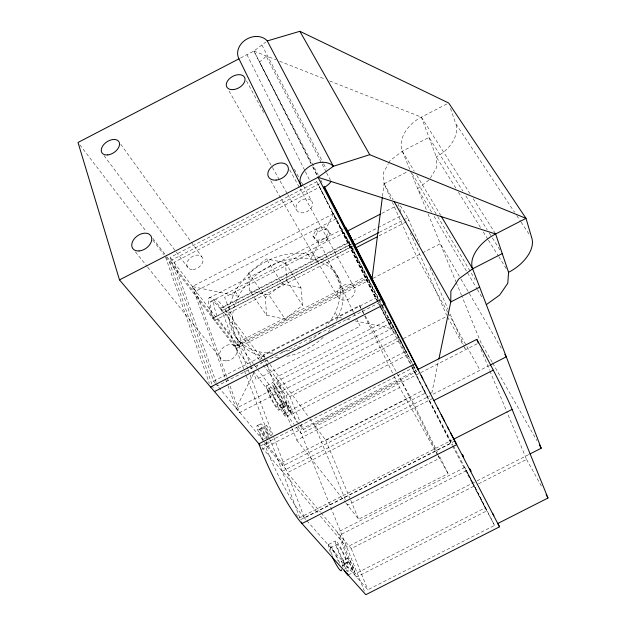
<?xml version="1.0" encoding="UTF-8"?>
<svg xmlns="http://www.w3.org/2000/svg" width="626" height="626" viewBox="0 0 626 626"><rect width="100%" height="100%" fill="white"/><g stroke="black" fill="none" stroke-linecap="round" stroke-linejoin="round"><path stroke-width="0.47" stroke-dasharray="3.13 2.35" d="M382.47 196.361L384.067 183.754L383.433 172.627L388.308 163.848M431.776 393.198L438.497 360.881M326.921 240.619L330.293 233.842L328.932 231.323L324.284 226.878L316.302 229.171L312.898 235.916L314.307 238.412L318.9 242.904L326.921 240.619L325.543 238.115L328.932 231.323M253.491 373.597L236.104 408.324L239.656 412.565L394.13 333.376L378.323 302.115M256.097 368.385L257.834 364.911M260.439 359.7L262.177 356.233L258.835 351.695M380.608 306.834L333.517 213.693L325.661 229.398L317.695 231.683L314.307 238.412M388.754 163.05L390.084 160.655L402.307 151.187L428.99 137.415L462.763 190.977M285.19 319.26L302.538 305.316L300.934 287.67L285.393 262.576L266.41 258.976L248.757 272.944L249.758 290.879L266.535 315.207L285.19 319.26L268.875 294.838L249.758 290.879M266.535 315.207L265.369 297.553L286.865 280.495L285.393 262.576M240.556 57.999L253.898 51.066L265.737 42.098M409.795 169.427L402.307 151.187A30.251 20.916 -33.6 0 1 421.384 117.132L448.693 103.016M215.234 383.19L213.583 381.218L170.217 257.372L316.74 181.696L368.628 280.534M319.432 183.747L169.137 261.355L213.192 387.893M390.851 198.911L384.067 183.754L407.628 171.594M333.517 213.693L192.276 286.528L225.227 378.104M235.196 291.591L238.529 296.294L192.276 286.528L195.774 291.121L336.17 218.748L377.885 301.247M208.951 298.078L344.863 228.052M210.774 301.482L344.073 232.809L378.675 298.547M381.813 213.372L397.252 205.414M349.777 241.573L220.767 308.008A57.412 8.334 62.7 0 0 212.801 318.305L353.792 245.721M353.815 248.851L214.522 320.551L212.707 315.481A53.562 7.77 62.7 0 1 219.155 307.311L220.336 308.821L349.285 242.426M353.463 240.282L400.671 215.97M352.907 243.326L221.823 310.817L220.336 308.821M213.482 317.711L352.454 246.167M379.419 232.285L407.69 217.731L419.702 244.43M379.129 235.822L409.185 220.352M235.024 345.865L367.29 277.881L378.159 298.618M237.559 345.818L367.728 278.906L366.382 276.238L236.495 343.009L237.559 345.818L170.217 257.372M236.072 348.659L370.334 279.658M372.908 278.335L421.509 253.358M422.37 252.92L440.297 243.702L460.486 278.312M291.755 427.511L263.1 355.083L359.551 305.558L361.922 309.823M213.583 381.218L375.506 298.07L376.289 299.549M266.739 385.726L272.779 382.627M268.225 388.769L274.274 385.671M381.046 307.702L391.61 328.595L236.104 408.324L227.535 384.52M263.28 365.068L285.996 395.554L399.458 337.406M266.559 365.021L289.893 396.548L400.35 339.941L412.55 363.949M403.347 338.611L446.244 316.631M279.752 404.912L285.675 401.876L288.023 404.983L290.941 410.938L291.56 413.841L285.62 416.877L283.249 413.809L280.299 407.792L279.752 404.912L282.123 408.011L285.041 413.958L285.62 416.877M277.185 407.057A10.235 1.385 63.1 0 0 271.872 393.511A10.235 1.385 63.1 0 0 269.016 393.159A10.235 1.385 63.1 0 0 277.185 407.057L283.249 403.95A10.235 1.322 63.1 0 0 277.874 390.436A10.235 1.322 63.1 0 0 275.111 390.037A10.235 1.322 63.1 0 0 283.249 403.95M280.299 407.792L286.262 404.732L285.675 401.876M282.123 408.011L288.023 404.983M278.68 410.116A13.647 1.847 63.1 0 0 271.567 392.017A13.647 1.847 63.1 0 0 267.795 391.618A13.647 1.847 63.1 0 0 278.68 410.116L284.744 407.01A13.647 1.761 63.1 0 0 277.553 388.949A13.647 1.761 63.1 0 0 273.906 388.488A13.647 1.761 63.1 0 0 284.744 407.01M257.239 425.641L260.893 423.771M283.249 413.809L289.212 410.75L291.56 413.841M285.041 413.958L290.941 410.938M259.031 429.342L266.347 425.594M414.764 366.961L260.612 445.845L318.305 513.696M266.246 444.186L269.908 442.308M261.887 449.296L416.423 370.232M299.729 424.991L303.227 429.6L416.47 371.664L412.988 364.809M419.005 373.526L301.302 433.74L294.776 425.226M420.735 372.642L478.061 343.314M292.115 428.419L296.771 440.188L399.662 387.557L437.543 454.875M281.731 462.512L423.919 389.826L425.539 393.018L283.007 465.869L281.731 462.512L215.79 383.848M309.886 418.771L325.763 440.383L410.351 397.15L437.378 451.917M282.256 471.3L429.89 395.867M433.122 394.208L489.352 365.474M433.012 398.292L287.248 472.763L320.528 512.201M299.001 518.046L452.262 439.898M454.812 441.025L300.488 519.705L270.542 440.18M273.828 437.41L304.424 517.992L451.064 443.231L451.972 444.953M345.779 502.827L358.604 519.22L448.106 473.647L439.1 455.392M328.603 544.463L335.38 541.013M330.301 547.946L337.078 544.495M474.492 482.177L346.765 547.163L318.939 514.439M477.098 480.854L529.087 454.398M321.154 512.944L351.233 548.595L474.485 485.893L494.556 525.41L367.83 589.747L306.364 520.183M478.593 483.804L526.568 459.398L506.731 411.556M343.095 567.406L341.248 561.459L347.876 558.087L350.153 560.716L353.479 567.516L354.566 571.765L347.923 575.137M341.248 561.459L343.564 564.073L350.153 560.716M342.258 565.685L348.932 562.297L347.876 558.087M342.211 565.849L346.46 563.69M344.769 568.924L348.173 567.195M353.479 567.516L346.882 570.865L343.564 564.073M345.615 572.571L352.297 569.175L354.566 571.765M312.898 235.916L317.499 240.407L325.543 238.115M300.934 287.67L282.412 283.961L266.41 258.976M341.843 318.094L338.017 317.288L335.168 312.484M346.632 319.103L351.413 320.113M355.239 320.919L391.61 328.595M310.973 163.386L253.898 51.066L276.003 59.783M279.642 61.215L325.074 79.142M329.612 80.934L421.384 117.132L470.525 194.467M330.293 233.842L325.661 229.398L324.284 226.878M304.33 517.749L301.56 514.494A59.008 9.061 63.8 0 1 266.926 450.274L264.493 443.857L285.972 469.398M304.424 517.992L305.715 519.455M135.412 251.84L147.008 266.34M147.619 267.106L220.884 358.675M296.771 440.188L345.176 502.06M79.792 144.809L146.335 231.612M152.869 240.134L164.161 254.86M165.89 257.114L249.117 365.678M249.711 366.445L252.677 370.318M253.272 371.093L294.189 424.459M152.838 238.373L166.461 256.175M167.056 256.95L235.752 346.749M238.404 344.128L253.162 363.581M253.749 364.363L256.699 368.252M257.294 369.027L299.142 424.217M239.468 346.914L218.051 318.736L216.22 313.673A53.57 7.582 62.7 0 1 222.465 305.613L261.942 358.792M237.364 339.073L240.799 343.619M104.033 155.616L175.726 251.37M176.305 252.145L187.964 267.717M259.203 359.598L220.767 308.008L269.164 436.525M259.79 360.38L262.701 364.285M262.521 359.567L265.98 364.238M263.1 355.083L265.987 359.019M266.566 359.801L269.454 363.737M270.033 364.52L309.307 417.988M120.748 144.27L201.869 256.84M248.757 272.944L265.369 297.553M450.524 108.392L455.705 123.619L514.611 212.347M516.771 215.602L520.558 221.299M521.098 222.113L529.205 234.32M473.139 198.583L495.62 233.968M465.885 195.922L487.185 229.711M489.258 233.005L491.856 237.129M492.38 237.95L500.174 250.314M286.865 280.495L302.538 305.316M455.892 188.176L436.275 156.829L421.384 117.132M458.475 192.299L480.682 227.77M483.264 231.902L487.912 239.32M488.429 240.149L498.241 255.823M498.758 256.644L506.497 269.024M402.307 151.187L414.279 171.211M416.767 175.382L440.712 215.422M412.151 173.66L437.151 215.688M437.652 216.533L475.142 279.579M431.604 212.144L417.675 188.606L429.506 179.592L436.33 168.011L436.275 156.829A30.251 20.916 -33.6 0 0 455.705 123.619M434.092 216.353L476.879 288.664M477.38 289.509L482.849 298.759M460.979 279.157L468.858 292.663M469.351 293.508L501.356 348.385M307.922 254.125L310.809 259.07L318.9 242.904L317.499 240.407M270.761 180.789L337.586 296.552M407.69 217.731L406.524 215.696A53.766 2.692 62.9 0 0 399.67 205.132M492.2 362.219L480.666 341.984L461.777 295.996M492.685 363.064L536.897 440.634M229.085 91.028L271.895 166.586M272.38 167.432L279.595 180.171M280.072 181.016L287.295 193.755M287.772 194.6L296.434 209.882M384.067 183.754L393.183 199.905M336.671 274.657L339.449 279.587M438.028 455.728L448.106 473.647M447.739 312.257L416.392 255.987L392.447 202.48M448.216 313.11L480.04 370.232M316.302 229.171L317.695 231.683M447.567 317.03L465.674 349.652L464.891 347.868M526.568 459.398L542.406 487.936M362.391 310.676L364.762 314.948M365.232 315.801L396.962 373.01M397.432 373.863L410.351 397.15M289.728 169.889L299.58 187.839M300.05 188.7L354.441 287.89A9.476 7.363 -29.3 0 1 344.644 300.167A9.476 7.363 -29.3 0 1 339.01 288.711A9.476 7.363 -29.3 0 1 354.441 287.89M246.48 80.895L264.626 114.339M294.408 169.216L299.056 177.792M301.388 182.08L303.242 185.507M303.712 186.368L312.084 201.807A8.811 6.37 -28.9 0 1 302.804 212.856A8.811 6.37 -28.9 0 1 297.929 202.957A8.811 6.37 -28.9 0 1 312.084 201.807M427.644 397.009L378.253 303.258L217.441 385.819L173.989 262.325L319.596 187.143L377.376 301.529M429.264 400.21L452.934 445.055M453.388 445.915L474.485 485.893M450.947 442.997L448.998 439.311A59.173 0.446 62.9 0 1 415.515 374.262L412.424 368.166M452.426 445.814L494.556 525.41M379.129 299.408L381.829 304.557M382.275 305.418L400.35 339.941M378.613 299.478L381.336 304.666M381.782 305.527L413.371 365.764M413.817 366.601L416.47 371.664M261.903 44.994L323.165 162.909M323.611 163.769L326.318 168.973M253.898 51.066L318.305 175.21M320.817 180.061L322.038 182.401M326.146 171.939L266.011 55.839L265.267 56.935A14.922 12.184 -27.6 0 1 259.446 61.763L311.153 163.488M326.592 172.807L330.63 180.601M312.922 166.962L317.343 175.656M312.742 166.868L318.055 177.314M377.877 298.79L350.341 244.437L225.047 308.947L247.794 368.855M379.638 302.264L381.844 306.607M382.283 307.476L411.791 365.717M412.229 366.586L451.064 443.231M352.399 249.586L344.073 232.809M316.74 181.696L375.506 298.07M246.957 54.665L304.987 170.875M305.425 171.751L310.222 181.36M437.746 454.797L401.219 380.694L314.502 425.062L346.084 501.52M438.177 455.665L439.46 458.287L347.571 505.119L346.452 502.42M286.262 404.732L289.212 410.75M359.551 305.558L361.687 309.917M362.11 310.786L364.246 315.152M364.676 316.02L393.691 375.342M394.114 376.218L399.662 387.557M348.932 562.297L352.297 569.175M353.385 312.084L322.069 247.067L224.609 297.264L250.572 365.068M353.807 312.961L355.92 317.359M356.343 318.235L360.153 326.138L256.104 379.528L252.99 371.39M410.226 232.825L446.706 315.301M429.827 267.615L448.138 309.526M450.086 313.986L463.334 344.308M325.763 440.383L350.396 499.517M350.771 500.409L358.604 519.22M480.901 349.277L489.509 370.036M489.884 370.936L506.356 410.656M410.515 171.164L426.572 210.281M428.059 213.896L455.853 281.567M456.229 282.475L461.409 295.096M289.893 396.548L299.619 420.664M301.067 424.24L303.227 429.6M351.233 548.595L367.83 589.747M285.996 395.554L296.677 422.19M298.101 425.743L364.379 591.116M250.916 365.967L252.646 370.49M248.139 369.77L249.876 374.34M250.228 375.256L273.476 436.494M195.774 291.121L226.792 376.954M227.121 377.869L228.772 382.431M230.086 386.085L239.656 412.565M225.556 379.02L227.207 383.605M165.671 257.333L209.311 383.331M264.829 356.789A59.087 45.244 -32.9 0 1 237.857 297.616A59.087 45.244 -32.9 0 1 312.984 259.524A59.087 45.244 -32.9 0 1 336.358 320.528M333.431 325.324A59.087 45.244 -32.9 0 1 328.321 332.007M323.204 337.344A59.087 45.244 -32.9 0 1 286.332 356.468M278.867 357.469A59.087 45.244 -32.9 0 1 272.294 357.587M272.866 353.056A59.47 45.346 -32.8 0 1 233.021 296.145A59.47 45.346 -32.8 0 1 314.182 255.705A59.47 45.346 -32.8 0 1 325.99 326.584M320.238 332.641A59.47 45.346 -32.8 0 1 306.677 342.829M300.034 346.342A59.47 45.346 -32.8 0 1 281.23 352.235M400.93 211.658A53.766 2.692 62.9 0 1 398.965 204.53M297.686 516.466A59.008 9.28 63.8 0 1 295.049 512.921M330.395 552.398A14.594 2.128 64.5 0 1 330.52 545.747A14.594 2.128 64.5 0 1 340.043 564.096M332.289 555.395A10.705 1.565 64.5 0 1 331.209 548.329A10.705 1.565 64.5 0 1 338.275 561.225M267.74 438.419A6.205 0.97 63.4 0 1 263.123 430.297A6.205 0.97 63.4 0 1 264.219 429.06A6.205 0.97 63.4 0 1 268.264 437.824M269.814 439.515A10.337 1.612 63.4 0 1 268.429 441.127M267.341 439.663A10.337 1.612 63.4 0 1 261.136 427.159A10.337 1.612 63.4 0 1 262.685 425.39A10.337 1.612 63.4 0 1 269.157 437.59M270.886 435.993A6.205 0.947 63.4 0 1 266.519 427.613A6.205 0.947 63.4 0 1 268.1 427.55A6.205 0.947 63.4 0 1 271.919 435.954M266.175 441.377A10.337 1.651 63.4 0 1 264.743 443.012M263.656 441.549A10.337 1.651 63.4 0 1 257.521 429.248A10.337 1.651 63.4 0 1 258.82 426.963A10.337 1.651 63.4 0 1 265.252 438.74M263.538 439.757A6.197 0.994 63.4 0 1 259.297 431.768A6.197 0.994 63.4 0 1 260.346 430.602A6.197 0.994 63.4 0 1 264.399 438.795M389.474 319.166L275.776 377.478L289.157 411.055L405.797 351.319L389.474 319.166M391.328 322.711L278.187 380.733L291.56 414.224L407.62 354.793L391.328 322.711M464.766 467.481L337.477 532.296L354.246 574.371L485.244 507.803L464.766 467.481M466.433 470.635L339.832 535.089L356.577 577.008L486.84 510.824L466.433 470.635M193.004 269.509A8.842 6.299 -34.8 0 0 202.714 258.248A8.842 6.299 -34.8 0 0 189.091 259.141A8.842 6.299 -34.8 0 0 193.004 269.509M226.416 360.912A9.531 7.269 -37.3 0 0 236.714 348.392A9.531 7.269 -37.3 0 0 221.894 348.917A9.531 7.269 -37.3 0 0 226.416 360.912M336.24 546.162A14.594 2.034 64.4 0 0 347.594 567.219A14.594 2.034 64.4 0 0 341.428 548.994A14.594 2.034 64.4 0 0 336.24 546.162M337.704 548.243A10.705 1.495 64.4 0 0 346.029 563.697A10.705 1.495 64.4 0 0 341.538 550.371A10.705 1.495 64.4 0 0 337.704 548.243"/><path stroke-width="0.94" d="M508.562 272.318A33.53 19.891 -31.9 0 0 531.904 238.396L526.012 218.357L448.693 103.016L299.877 31.3L267.263 40.933A16.839 13.749 -27.6 0 0 245.987 39.571A16.839 13.749 -27.6 0 0 238.96 58.828L78.007 142.485L119.496 279.885L318.055 177.314L495.62 233.968L508.562 272.318L507.78 283.312L499.618 295.089L486.332 304.643M372.04 278.781L382.345 197.331M438.896 358.98L450.759 301.959L450.869 291.074L458.842 278.883L472.63 268.804L502.248 253.608M331.084 181.47L330.199 182.612A16.832 12.004 -27.1 0 1 323.525 187.831M349.887 235.845L347.5 231.049L380.099 214.256M354.574 245.071L378.566 232.723M377.415 236.706L355.944 247.763L352.133 240.329M210.586 387.009L381.508 299.251M214.475 391.586L384.215 304.455L324.065 186.485M479.649 287.146L450.759 301.959L394.137 201.611M422.855 378.957L415.116 363.839L258.874 443.803A63.242 9.953 63.8 0 0 301.935 523.555L365.819 594.7L499.501 526.834L497.795 523.5L547.993 498.014L511.34 407.526A59.243 3.216 62.5 0 0 478.342 342.125L476.785 339.347L417.988 369.426L416.329 366.163M490.197 365.044L506.285 356.828L504.806 354.293M433.881 400.468L493.28 370.123M450.446 432.613L453.811 439.108L512.123 409.381M454.812 441.025L456.675 444.679L301.935 523.555L301.356 522.014M529.956 453.96L541.224 448.224L472.63 268.804L441.213 216.252M472.63 268.804A33.53 19.891 -31.9 0 1 495.62 233.968L526.012 218.357L369.731 154.692L333.345 166.289L318.055 177.314L418.356 370.068M119.496 279.885L260.087 445.227M539.299 444.851L541.224 448.224M299.877 31.3L369.731 154.692M546.13 494.65L547.993 498.014M347.258 230.407L345.732 227.606L351.507 239.046M348.025 231.956L351.335 238.279M267.263 40.933L333.345 166.289A18.999 13.545 -27.1 0 0 314.197 164.004L309.987 166.109A18.999 13.545 -27.1 0 0 301.184 186.032L238.96 58.828M453.811 439.108L499.501 526.834M348.596 232.974L352.602 240.72M324.268 186.704L384.998 303.751M421.196 375.522L422.08 377.228M462.332 454.57L463.678 457.16M469.954 469.226L470.854 470.948M462.536 455.016L463.428 456.737M469.688 468.772L471.034 471.347M456.675 444.679L447.637 427.175M354.629 244.625L353.729 242.904L354.606 244.609M441.134 414.568L444.515 421.126M448.858 429.6L437.566 407.636M426.079 385.287L430.156 393.198M430.062 393.05L438.036 408.59M492.56 513.257L493.867 515.816M422.214 377.728L426.455 385.976M352.375 240.235L353.393 242.239M355.474 246.315L418.536 369.927M349.989 236.104L353.51 242.99M344.355 569.989L345.615 572.571L347.923 575.137L347.508 573.432M476.785 339.347L478.28 342.954M341.53 569.723A14.594 2.128 64.5 0 1 332.171 556.624M276.144 180.092A11.002 7.684 -29.2 0 0 287.858 166.461A11.002 7.684 -29.2 0 0 270.33 168.12A11.002 7.684 -29.2 0 0 276.144 180.092M233.647 89.565A10.11 6.487 -28.9 0 0 244.625 77.468A10.11 6.487 -28.9 0 0 228.733 79.447A10.11 6.487 -28.9 0 0 233.647 89.565M107.766 154.927A10.149 6.416 -33.8 0 0 119.308 142.548A10.149 6.416 -33.8 0 0 104.112 144.183A10.149 6.416 -33.8 0 0 107.766 154.927M139.066 250.956A11.065 7.575 -35.7 0 0 151.445 237.004A11.065 7.575 -35.7 0 0 134.739 238.248A11.065 7.575 -35.7 0 0 139.066 250.956"/></g></svg>
